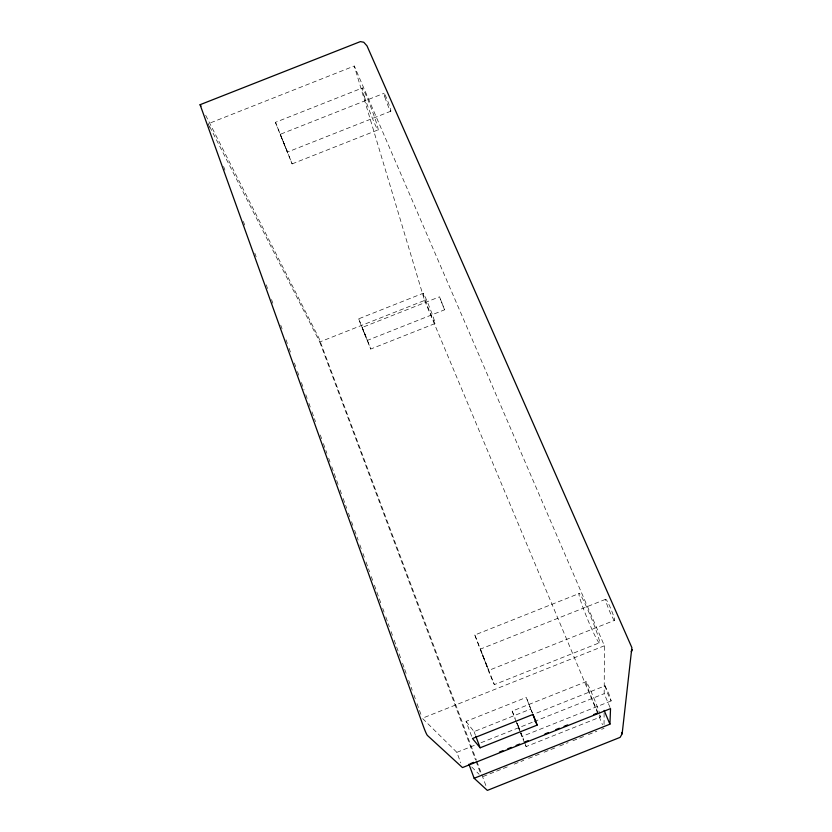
<?xml version="1.0" encoding="UTF-8"?>
<svg xmlns="http://www.w3.org/2000/svg" width="832" height="832" viewBox="0 0 832 832"><rect width="100%" height="100%" fill="white"/><g stroke="black" fill="none" stroke-linecap="round" stroke-linejoin="round"><path stroke-width="0.62" stroke-dasharray="4.16 3.12" d="M604.053 724.506L604.105 712.962M610.043 707.47L604.188 693.67L604.406 645.778L354.286 66.009L209.425 123.261M364.062 332.478L362.149 327.475L439.525 296.816L444.558 309.806L367.318 340.423L364.728 334.173M444.558 309.806L439.525 296.816M275.444 122.335L292.136 163.883L275.444 122.335L362.357 87.984M605.041 685.828L607.256 692.671L611.177 700.939L608.972 694.096L605.041 685.828L534.175 714.043M525.574 745.399L526.115 746.585L600.683 716.882M599.279 642.866A26.707 1.955 67.6 0 1 581.994 604.791A26.707 1.955 67.6 0 1 586.529 606.923A26.707 1.955 67.6 0 1 599.279 642.866L494.364 684.622L489.632 673.826L474.802 635.003L579.155 593.497M614.442 620.381A11.44 1.05 67.4 0 1 606.861 604.25A11.44 1.05 67.4 0 1 609.055 604.802A11.44 1.05 67.4 0 1 614.442 620.381L488.758 670.394L486.71 665.714L480.366 649.126L605.769 599.238M604.406 645.778L422.313 718.255L456.872 752.336L460.751 762.892M471.619 736.237L466.055 721.386L526.25 697.424L532.553 713.284M516.142 721.77L512.169 711.121L586.165 681.668M466.055 721.386L474.063 731.609L530.743 709.041L526.25 697.424M456.872 752.336L474.989 745.118M481.021 742.716L532.948 722.041M534.154 721.562L604.188 693.67M520.894 733.45L522.153 736.393L611.177 700.939M483.09 776.526L508.238 766.511M514.228 764.13L523.806 760.313M528.59 758.399L539.375 754.104M544.159 752.201L554.934 747.906M559.728 746.002L568.11 742.664M572.894 740.75L583.679 736.455M588.463 734.552L596.846 731.214M601.64 729.3L604.032 728.354M390.842 111.197L287.425 152.09L280.904 136.053L280.28 134.306L384.134 93.246M292.136 163.883L378.196 129.844M435.053 323.544A16.276 0.749 68.6 0 1 425.402 300.508A16.276 0.749 68.6 0 1 427.034 301.132A16.276 0.749 68.6 0 1 435.053 323.544L370.75 349.034L361.67 326.737L358.696 318.812L423.249 293.238M209.539 127.4L208.218 123.739L319.758 341.973L424.559 300.446L354.286 66.009M280.28 134.306L287.456 152.079M512.169 711.121L515.195 718.182M471.723 766.969L479.118 774.27M480.366 649.126L488.758 670.394M474.802 635.003L494.364 684.622M362.149 327.475L364.073 332.082M358.696 318.812L367.318 340.423M205.691 115.305L318.906 338.104L476.414 760.198M424.559 300.446L602.524 724.755M516.859 722.79L518.138 725.941M524.597 743.07L520.676 733.335M530.743 709.041L532.563 713.638M364.738 333.466L370.75 349.034M517.234 723.289L519.678 729.841M518.554 726.617L519.917 730.059M519.418 729.758L516.682 722.686M519.771 731.047L516.589 722.904M520.364 731.214L523.63 739.658M521.082 733.481L522.153 736.393M474.063 731.609L475.363 735.082M476.871 761.426L481.406 773.604M481.863 774.821L485.95 785.782M319.758 341.973L475.561 759.99M476.008 761.207L480.542 773.354M524.878 742.945L526.167 746.543M223.6 166.462L224.921 170.123M243.381 221.395L244.702 225.056M254.821 253.136L256.131 256.797M266.25 284.877L267.561 288.538M271.523 299.53L272.844 303.191M280.758 325.166L282.069 328.827M286.031 339.81L287.352 343.481M289.11 348.358L290.42 352.019M294.382 363.012L295.703 366.673M297.461 371.55L298.782 375.211M301.413 382.543L304.054 389.865M305.812 394.753L307.133 398.414M308.89 403.291L310.211 406.952M311.969 411.84L315.484 421.606M320.32 435.032L321.641 438.693M323.398 443.581L326.914 453.346M328.671 458.234L329.992 461.895M331.75 466.773L338.343 485.087M340.101 489.975L341.422 493.636M343.179 498.514L346.694 508.279M348.452 513.167L349.773 516.828M351.53 521.706L352.851 525.377M354.609 530.254L358.124 540.02M359.882 544.908L361.202 548.569M362.96 553.446L364.281 557.118M366.038 561.995L369.554 571.761M371.311 576.649L372.632 580.31M374.39 585.187L380.983 603.502M382.741 608.39L384.062 612.05M385.819 616.928L389.334 626.694M391.092 631.582L392.413 635.242M394.17 640.13L400.764 658.434M402.532 663.322L404.29 668.2M404.726 669.427L406.921 675.532M408.678 680.41L412.194 690.175M413.962 695.063L415.272 698.724M417.03 703.612L421.866 717.038M600.413 715.593A19.178 0.967 67.6 0 1 598.551 713.596M598.083 712.639A19.178 0.967 67.6 0 1 587.465 686.858A19.178 0.967 67.6 0 1 589.233 687.461A19.178 0.967 67.6 0 1 599.654 713.17M384.852 96.97A9.651 0.697 69.5 0 0 390.676 111.259A9.651 0.697 69.5 0 0 386.714 98.55A9.651 0.697 69.5 0 0 384.852 96.97M364.302 96.398A22.526 1.3 69.3 0 0 377.874 129.917A22.526 1.3 69.3 0 0 368.285 100.641A22.526 1.3 69.3 0 0 364.302 96.398"/><path stroke-width="1.25" d="M474.146 778.274L609.929 724.183L610.532 708.614L462.478 767.582L427.398 735.426A8.133 0.676 69.4 0 1 423.561 726.814L200.086 104.707L360.391 41.6L363.761 42.255L367.016 45.906L631.873 647.629L622.149 733.782L620.11 737.36L487.365 790.4L474.146 778.274L468.946 764.234M480.147 747.802L537.129 725.109L533.01 714.418L472.472 738.525L480.147 747.802L475.8 736.237M470.122 763.766L473.637 762.362M499.45 752.076L502.965 750.682M507.686 748.8L511.295 747.365M516.1 745.451L519.709 744.016M524.514 742.092L528.112 740.657M544.939 733.959L548.538 732.524M555.755 729.654L559.354 728.218M564.086 726.336L567.622 724.932M593.518 714.615L597.054 713.211M200.086 104.707L201.001 106.08M604.115 710.403L609.929 724.183M533.021 714.782L537.129 725.109M622.159 733.179L622.149 733.782L622.128 732.389L622.159 733.179M631.914 649.688L631.405 651.674L631.914 649.688"/></g></svg>
